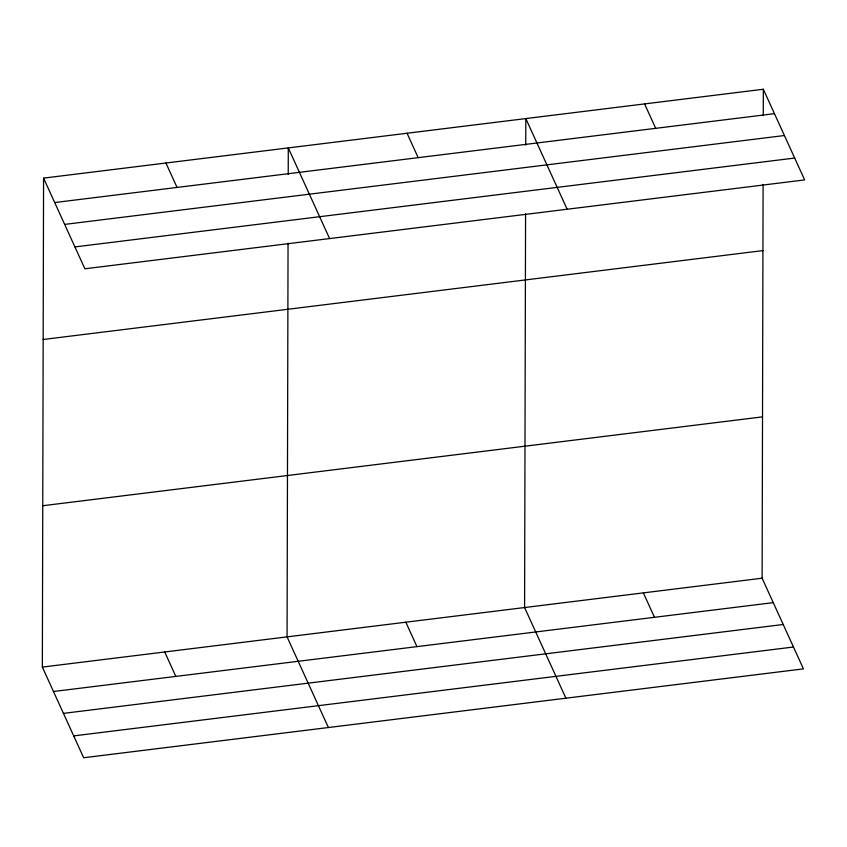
<?xml version="1.0" encoding="UTF-8"?>
<svg xmlns="http://www.w3.org/2000/svg" width="847" height="847" viewBox="0 0 847 847"><rect width="100%" height="100%" fill="white"/><g stroke="black" fill="none" stroke-linecap="round" stroke-linejoin="round"><path stroke-width="1.27" d="M763.094 184.477L762.12 578.215L803.432 668.876L83.662 757.747L42.35 667.087L43.568 178.124L763.338 89.253L804.65 179.913L84.88 268.785L43.568 178.124M288.054 243.131L287.069 636.87L328.382 727.531M288.224 174.355L288.287 147.907L329.599 238.568M525.574 213.804L524.589 607.543L565.912 698.203M525.743 145.028L525.807 118.58L567.13 209.241M763.274 115.7L763.338 89.253M54.695 202.549L774.465 113.667M64.658 224.402L784.428 135.531M74.928 246.922L794.687 158.05M43.165 339.488L762.935 250.606M42.752 505.733L762.522 416.862M42.35 667.087L762.12 578.215M53.477 691.512L773.247 602.641M63.44 713.375L783.21 624.493M73.7 735.895L793.47 647.013M644.578 103.916L655.705 128.331M643.349 592.879L654.487 617.304M407.047 133.244L418.185 157.669M405.829 622.206L416.957 646.632M165.927 163.016L177.055 187.441M164.71 651.978L175.837 676.404"/></g></svg>
